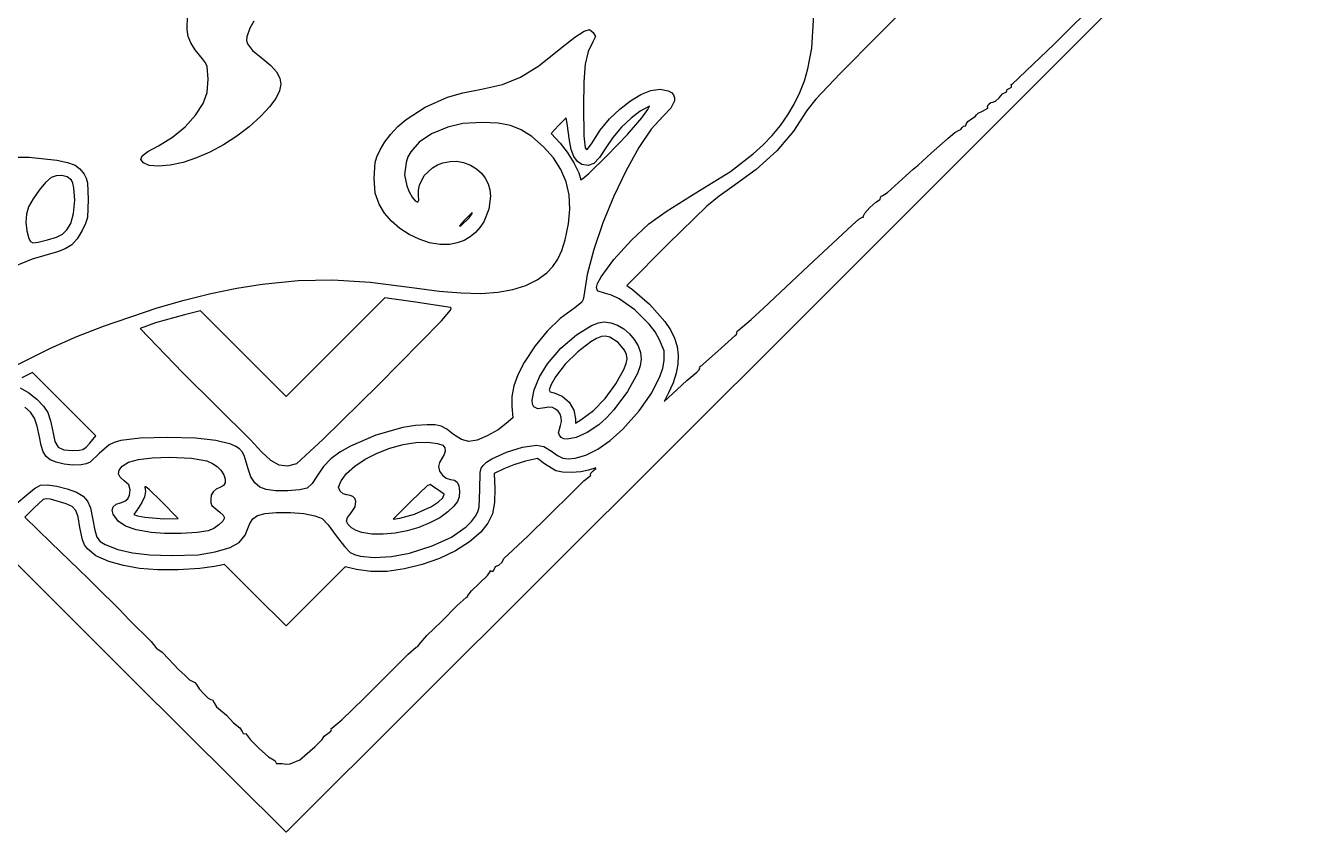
# Model space of a CAD drawing. Extents: x 243 to 560, y 433 to 750.
# Drawn here: x 361.2 to 560, y 433 to 557.6 of the extents above; entities that cross this region are included whole.
import ezdxf

# ---------------------------------------------------------------- set-up
doc = ezdxf.new("R2010")
doc.units = 0

msp = doc.modelspace()

# ---------------------------------------------------------------- linework, layer by layer
at = {"layer": 'Calque 1'}
for p, q in [((560.01649, 591.4625), (480.77419, 512.2198)), ((505.35224, 568.7746), (486.940227, 550.191763)), ((519.996547, 554.73715), (535.27661, 569.8968)), ((386.10452, 556.9809), (386.181393, 559.154694)), ((482.567554, 554.127188), (482.89625, 559.3157)), ((386.276446, 555.937672), (386.10452, 556.9809)), ((395.81605, 557.2214), (395.342743, 555.861119)), ((396.424104, 558.286626), (395.81605, 557.2214)), ((445.992935, 555.801888), (447.42575, 556.7349)), ((447.42575, 556.7349), (448.276721, 556.977487)), ((448.276721, 556.977487), (448.81678, 556.5321)), ((386.668029, 554.96065), (386.276446, 555.937672)), ((387.375825, 553.868053), (386.668029, 554.96065)), ((395.342743, 555.861119), (395.313779, 555.305933)), ((395.313779, 555.305933), (395.441356, 554.790525)), ((395.441356, 554.790525), (396.220379, 553.748469)), ((443.83331, 554.099), (445.992935, 555.801888)), ((448.78358, 555.1164), (448.054729, 553.597347)), ((449.156396, 555.911287), (448.78358, 555.1164)), ((448.81678, 556.5321), (449.156396, 555.911287)), ((513.49201, 548.5241), (519.996547, 554.73715)), ((388.49639, 552.4781), (387.375825, 553.868053)), ((396.220379, 553.748469), (397.7883, 552.4738)), ((440.429262, 551.402787), (443.83331, 554.099)), ((448.054729, 553.597347), (447.603466, 551.66735)), ((481.99243, 550.9252), (482.567554, 554.127188)), ((388.978198, 551.8627), (388.49639, 552.4781)), ((389.236707, 551.29785), (388.978198, 551.8627)), ((389.36051, 549.3031), (389.236707, 551.29785)), ((397.7883, 552.4738), (399.051161, 551.430973)), ((399.051161, 551.430973), (399.928934, 550.447387)), ((437.59569, 549.630725), (440.429262, 551.402787)), ((447.603466, 551.66735), (447.373208, 548.939728)), ((481.435046, 549.059709), (481.99243, 550.9252)), ((389.222082, 547.247363), (389.36051, 549.3031)), ((399.928934, 550.447387), (400.43919, 549.498583)), ((400.43919, 549.498583), (400.5995, 548.5601)), ((434.816328, 548.517425), (437.59569, 549.630725)), ((447.373208, 548.939728), (447.30737, 545.0278)), ((480.726361, 547.244577), (481.435046, 549.059709)), ((486.940227, 550.191763), (483.212901, 546.238895)), ((388.58954, 545.5574), (389.222082, 547.247363)), ((400.391936, 547.539636), (399.795895, 546.356338)), ((400.5995, 548.5601), (400.391936, 547.539636)), ((426.30483, 546.5265), (428.70989, 547.203137)), ((428.70989, 547.203137), (431.57491, 547.7975)), ((431.57491, 547.7975), (434.816328, 548.517425)), ((454.566287, 545.985775), (456.193296, 546.94515)), ((456.193296, 546.94515), (457.751547, 547.552719)), ((457.751547, 547.552719), (459.177479, 547.765047)), ((459.177479, 547.765047), (460.40753, 547.5387)), ((460.40753, 547.5387), (460.907525, 547.253853)), ((460.907525, 547.253853), (461.232555, 546.892244)), ((461.232555, 546.892244), (461.384387, 546.462581)), ((479.87071, 545.48654), (480.726361, 547.244577)), ((511.49368, 546.4638), (512.024969, 547.038238)), ((512.024969, 547.038238), (512.45782, 547.2772)), ((512.45782, 547.2772), (512.671412, 547.346075)), ((512.671412, 547.346075), (512.67562, 547.5117)), ((512.67562, 547.5117), (512.73565, 547.719775)), ((512.73565, 547.719775), (513.0835, 547.8908)), ((513.0835, 547.8908), (513.439461, 548.0821)), ((513.43651, 548.3586), (513.367127, 548.544025)), ((513.367127, 548.544025), (513.49201, 548.5241)), ((513.439461, 548.0821), (513.43651, 548.3586)), ((387.434542, 543.740719), (388.58954, 545.5574)), ((398.825251, 545.032395), (397.49388, 543.59)), ((399.795895, 546.356338), (398.825251, 545.032395)), ((419.930966, 543.0829), (422.886736, 545.010678)), ((422.886736, 545.010678), (426.30483, 546.5265)), ((447.30737, 545.0278), (447.380156, 540.553062)), ((452.934084, 544.718028), (454.566287, 545.985775)), ((457.53679, 545.1605), (456.09808, 544.3794)), ((457.276687, 544.635875), (457.53679, 545.1605)), ((460.818376, 544.852369), (459.60746, 543.5983)), ((461.364789, 545.973575), (460.818376, 544.852369)), ((461.384387, 546.462581), (461.364789, 545.973575)), ((478.872427, 543.792338), (479.87071, 545.48654)), ((483.212901, 546.238895), (481.83404, 544.4991)), ((508.94621, 544.4004), (509.74928, 544.8492)), ((509.714912, 545.121464), (509.910696, 545.465213)), ((509.74928, 544.8492), (509.714912, 545.121464)), ((509.910696, 545.465213), (510.21893, 545.736755)), ((510.21893, 545.736755), (510.52191, 545.7924)), ((510.52191, 545.7924), (510.9572, 545.91885)), ((510.9572, 545.91885), (511.49368, 546.4638)), ((385.802809, 541.957225), (387.434542, 543.740719)), ((397.49388, 543.59), (395.708561, 541.97232)), ((418.666814, 541.996139), (419.930966, 543.0829)), ((444.65779, 543.3302), (443.49336, 542.1438)), ((444.82854, 542.4594), (444.65779, 543.3302)), ((449.908343, 541.431156), (451.360249, 543.185344)), ((451.360249, 543.185344), (452.934084, 544.718028)), ((454.679509, 543.302519), (453.211461, 541.886825)), ((454.103049, 540.796331), (456.36071, 543.3746)), ((456.09808, 544.3794), (454.679509, 543.302519)), ((456.36071, 543.3746), (457.276687, 544.635875)), ((456.36071, 543.3746), (456.36071, 543.3746)), ((459.60746, 543.5983), (457.792122, 541.623494)), ((477.735848, 542.168705), (478.872427, 543.792338)), ((481.83404, 544.4991), (479.771777, 541.308741)), ((506.672475, 542.767075), (507.23306, 543.1761)), ((507.23306, 543.1761), (507.793649, 543.536725)), ((507.793649, 543.536725), (508.02681, 543.8273)), ((508.02681, 543.8273), (508.296884, 544.094875)), ((508.296884, 544.094875), (508.94621, 544.4004)), ((383.840241, 540.344769), (385.802809, 541.957225)), ((395.708561, 541.97232), (393.775343, 540.496977)), ((416.646702, 539.640094), (417.566678, 540.844322)), ((417.566678, 540.844322), (418.666814, 541.996139)), ((423.879659, 540.864152), (421.959217, 539.601013)), ((426.38958, 541.8978), (423.879659, 540.864152)), ((428.711202, 542.469325), (426.38958, 541.8978)), ((431.69389, 542.6138), (428.711202, 542.469325)), ((434.128882, 542.5268), (431.69389, 542.6138)), ((436.048122, 542.183375), (434.128882, 542.5268)), ((437.699227, 541.513212), (436.048122, 542.183375)), ((439.32981, 540.446), (437.699227, 541.513212)), ((443.49336, 542.1438), (442.32894, 540.9573)), ((442.32894, 540.9573), (443.73377, 539.4209)), ((445.1761, 539.8456), (444.82854, 542.4594)), ((448.64193, 539.4989), (449.908343, 541.431156)), ((450.941796, 537.49435), (454.103049, 540.796331)), ((453.211461, 541.886825), (451.858938, 540.307519)), ((457.792122, 541.623494), (455.85414, 538.754631)), ((476.465305, 540.62238), (477.735848, 542.168705)), ((479.771777, 541.308741), (477.158431, 538.27335)), ((503.61654, 540.1996), (504.679124, 541.08715)), ((504.679124, 541.08715), (505.32059, 541.4563)), ((505.32059, 541.4563), (505.606396, 541.572475)), ((505.606396, 541.572475), (505.81388, 541.8517)), ((505.81388, 541.8517), (505.990589, 542.08795)), ((505.990589, 542.08795), (506.20245, 542.1007)), ((506.20245, 542.1007), (506.369735, 542.116613)), ((506.369735, 542.116613), (506.43931, 542.36)), ((506.43931, 542.36), (506.672475, 542.767075)), ((380.038392, 538.146592), (381.69274, 539.0412)), ((381.69274, 539.0412), (383.840241, 540.344769)), ((391.740733, 539.186579), (389.651239, 538.063738)), ((393.775343, 540.496977), (391.740733, 539.186579)), ((415.92303, 538.3961), (416.646702, 539.640094)), ((421.959217, 539.601013), (420.643145, 538.120992)), ((441.176019, 538.866959), (439.32981, 540.446)), ((442.6744, 537.184661), (441.176019, 538.866959)), ((443.73377, 539.4209), (444.784872, 538.060584)), ((445.414565, 538.484973), (445.1761, 539.8456)), ((447.380156, 540.553062), (447.60106, 538.7052)), ((447.969489, 538.4911), (448.64193, 539.4989)), ((451.858938, 540.307519), (450.78694, 538.7398)), ((473.53967, 537.7886), (475.065134, 539.160099)), ((475.065134, 539.160099), (476.465305, 540.62238)), ((501.02292, 537.8845), (503.61654, 540.1996)), ((357.239492, 537.301841), (361.723017, 537.258025)), ((361.723017, 537.258025), (365.980519, 536.814272)), ((365.980519, 536.814272), (367.66144, 536.462675)), ((378.987678, 536.941064), (379.16829, 537.482788)), ((379.4018, 536.4127), (378.987678, 536.941064)), ((379.16829, 537.482788), (380.038392, 538.146592)), ((387.553369, 537.15106), (385.49363, 536.471155)), ((389.651239, 538.063738), (387.553369, 537.15106)), ((415.162799, 536.465737), (415.432521, 537.333658)), ((415.432521, 537.333658), (415.92303, 538.3961)), ((420.216399, 537.303592), (419.94633, 536.4367)), ((420.643145, 538.120992), (420.216399, 537.303592)), ((443.827471, 535.391342), (442.6744, 537.184661)), ((444.784872, 538.060584), (445.813697, 536.40445)), ((445.819154, 537.398912), (445.414565, 538.484973)), ((446.376898, 536.612645), (445.819154, 537.398912)), ((447.60106, 538.7052), (447.782361, 538.472169)), ((447.782361, 538.472169), (447.969489, 538.4911)), ((448.127255, 534.736569), (450.941796, 537.49435)), ((449.783443, 537.201461), (448.900364, 536.306163)), ((450.78694, 538.7398), (449.783443, 537.201461)), ((455.85414, 538.754631), (453.895814, 535.224334)), ((470.00674, 535.080538), (473.53967, 537.7886)), ((477.158431, 538.27335), (473.985265, 535.383984)), ((499.0145, 536.0593), (501.02292, 537.8845)), ((367.66144, 536.462675), (368.85017, 536.0354)), ((368.85017, 536.0354), (369.561206, 535.4687)), ((369.561206, 535.4687), (370.21957, 534.6497)), ((380.249635, 536.011875), (379.4018, 536.4127)), ((381.67458, 535.9001), (380.249635, 536.011875)), ((383.518531, 536.046632), (381.67458, 535.9001)), ((385.49363, 536.471155), (383.518531, 536.046632)), ((415.02518, 534.0532), (415.162799, 536.465737)), ((419.94633, 536.4367), (419.679797, 534.5662)), ((422.741855, 534.438037), (423.990711, 535.64223)), ((423.990711, 535.64223), (424.761283, 536.087883)), ((424.761283, 536.087883), (425.60851, 536.4014)), ((425.60851, 536.4014), (426.750306, 536.631631)), ((426.750306, 536.631631), (427.794255, 536.65385)), ((427.794255, 536.65385), (428.815944, 536.461869)), ((428.815944, 536.461869), (429.89096, 536.0495)), ((429.89096, 536.0495), (430.824948, 535.499873)), ((430.824948, 535.499873), (431.581435, 534.819689)), ((431.581435, 534.819689), (432.16609, 534.030773)), ((444.637746, 533.479237), (443.827471, 535.391342)), ((445.813697, 536.40445), (446.596549, 534.849041)), ((447.07483, 536.1514), (446.376898, 536.612645)), ((446.596549, 534.849041), (446.90973, 533.7909)), ((448.032545, 535.980583), (447.07483, 536.1514)), ((448.900364, 536.306163), (448.032545, 535.980583)), ((453.895814, 535.224334), (452.019445, 531.265225)), ((464.01753, 531.3497), (470.00674, 535.080538)), ((473.985265, 535.383984), (470.24354, 532.6317)), ((495.95092, 533.358), (498.23723, 535.4279)), ((498.23723, 535.4279), (499.0145, 536.0593)), ((364.270297, 533.361537), (363.282795, 532.197525)), ((365.12556, 534.1099), (364.270297, 533.361537)), ((365.911206, 534.417667), (365.12556, 534.1099)), ((366.767599, 534.447438), (365.911206, 534.417667)), ((367.582432, 534.212964), (366.767599, 534.447438)), ((368.2434, 533.728), (367.582432, 534.212964)), ((368.481936, 533.266605), (368.2434, 533.728)), ((368.646529, 532.544825), (368.481936, 533.266605)), ((370.21957, 534.6497), (370.550364, 534.027392)), ((370.550364, 534.027392), (370.737805, 533.330713)), ((370.737805, 533.330713), (370.84042, 530.714)), ((415.151229, 531.700025), (415.02518, 534.0532)), ((419.679797, 534.5662), (420.04553, 532.8298)), ((420.04553, 532.8298), (420.400972, 531.912733)), ((421.833005, 532.162762), (421.986589, 532.955877)), ((421.986589, 532.955877), (422.741855, 534.438037)), ((432.16609, 534.030773), (432.584586, 533.154945)), ((432.584586, 533.154945), (432.842593, 532.21403)), ((445.107744, 531.440585), (444.637746, 533.479237)), ((446.90973, 533.7909), (447.240722, 533.957976)), ((447.240722, 533.957976), (448.127255, 534.736569)), ((494.26947, 531.84175), (495.95092, 533.358)), ((362.346607, 530.85685), (361.64529, 529.5785)), ((363.282795, 532.197525), (362.346607, 530.85685)), ((368.758409, 530.626575), (368.646529, 532.544825)), ((415.7765, 530.004), (415.151229, 531.700025)), ((420.400972, 531.912733), (420.85696, 531.116763)), ((420.85696, 531.116763), (421.33514, 530.555711)), ((421.84956, 531.3628), (421.833005, 532.162762)), ((421.878799, 530.642875), (421.84956, 531.3628)), ((432.945782, 531.229851), (432.71039, 529.218988)), ((432.842593, 532.21403), (432.945782, 531.229851)), ((445.239979, 529.26762), (445.107744, 531.440585)), ((452.019445, 531.265225), (450.327334, 527.109925)), ((460.08878, 528.859625), (464.01753, 531.3497)), ((468.258996, 531.239528), (466.366661, 529.681925)), ((470.24354, 532.6317), (468.258996, 531.239528)), ((493.151857, 530.745475), (493.21015, 531.0209)), ((493.21015, 531.0209), (493.276897, 531.270988)), ((493.276897, 531.270988), (493.43738, 531.293)), ((493.43738, 531.293), (494.26947, 531.84175)), ((361.64529, 529.5785), (361.331321, 528.489336)), ((368.588085, 528.586188), (368.758409, 530.626575)), ((370.84042, 530.714), (370.712515, 527.9318)), ((416.613677, 528.630675), (415.7765, 530.004)), ((421.33514, 530.555711), (421.75716, 530.3434)), ((421.75716, 530.3434), (421.878799, 530.642875)), ((432.71039, 529.218988), (431.923778, 527.296938)), ((445.036969, 526.95258), (445.239979, 529.26762)), ((457.39321, 526.9559), (460.08878, 528.859625)), ((466.366661, 529.681925), (460.44097, 523.9225)), ((490.771275, 528.601491), (491.56554, 529.491475)), ((491.56554, 529.491475), (492.457822, 530.327122)), ((492.457822, 530.327122), (493.01171, 530.6619)), ((493.01171, 530.6619), (493.151857, 530.745475)), ((361.331321, 528.489336), (361.230991, 527.209738)), ((361.230991, 527.209738), (361.343535, 525.90027)), ((367.548759, 526.067319), (368.1446, 527.0366)), ((368.1446, 527.0366), (368.588085, 528.586188)), ((370.436078, 527.044447), (369.91438, 525.9611)), ((370.712515, 527.9318), (370.436078, 527.044447)), ((417.695979, 527.375342), (416.613677, 528.630675)), ((418.976492, 526.264579), (417.695979, 527.375342)), ((428.90473, 527.5164), (428.235161, 526.7354)), ((428.36813, 526.6765), (429.65881, 527.9164)), ((430.142185, 528.706325), (428.90473, 527.5164)), ((429.65881, 527.9164), (430.124733, 528.563691)), ((429.65881, 527.9164), (429.65881, 527.9164)), ((430.124733, 528.563691), (430.142185, 528.706325)), ((431.923778, 527.296938), (431.337942, 526.423776)), ((444.50123, 524.4877), (445.036969, 526.95258)), ((450.327334, 527.109925), (448.921782, 522.991056)), ((454.66739, 524.406528), (457.39321, 526.9559)), ((488.80973, 526.7683), (489.846346, 527.675113)), ((489.846346, 527.675113), (490.43204, 528.003)), ((490.43204, 528.003), (490.564507, 527.997963)), ((490.51144, 528.1037), (490.771275, 528.601491)), ((490.564507, 527.997963), (490.51144, 528.1037)), ((361.343535, 525.90027), (361.66819, 524.7215)), ((364.57908, 524.507), (365.933418, 524.921319)), ((365.933418, 524.921319), (366.867505, 525.401825)), ((366.867505, 525.401825), (367.548759, 526.067319)), ((369.91438, 525.9611), (369.143569, 524.670608)), ((420.408305, 525.324962), (418.976492, 526.264579)), ((421.944505, 524.583069), (420.408305, 525.324962)), ((428.235161, 526.7354), (428.195326, 526.606303)), ((428.195326, 526.606303), (428.36813, 526.6765)), ((429.809565, 524.96229), (428.878365, 524.417612)), ((430.631314, 525.638286), (429.809565, 524.96229)), ((431.337942, 526.423776), (430.631314, 525.638286)), ((482.10545, 520.5543), (488.80973, 526.7683)), ((361.66819, 524.7215), (361.918359, 524.233513)), ((361.918359, 524.233513), (362.315777, 524.0477)), ((362.315777, 524.0477), (363.11712, 524.145163)), ((363.11712, 524.145163), (364.57906, 524.507)), ((364.57906, 524.507), (364.57908, 524.507)), ((367.31209, 523.089298), (366.10411, 522.6713)), ((368.300691, 523.734538), (367.31209, 523.089298)), ((369.143569, 524.670608), (368.300691, 523.734538)), ((423.538179, 524.065477), (421.944505, 524.583069)), ((425.142415, 523.798761), (423.538179, 524.065477)), ((426.7103, 523.8095), (425.142415, 523.798761)), ((427.843387, 524.026075), (426.7103, 523.8095)), ((428.878365, 524.417612), (427.843387, 524.026075)), ((443.974288, 522.869919), (444.50123, 524.4877)), ((448.921782, 522.991056), (447.905091, 519.141241)), ((452.027606, 521.44355), (454.66739, 524.406528)), ((460.44097, 523.9225), (453.99788, 517.4537)), ((362.20395, 521.517158), (358.445417, 519.963013)), ((366.10411, 522.6713), (362.20395, 521.517158)), ((442.586248, 520.408844), (443.349764, 521.534775)), ((443.349764, 521.534775), (443.974288, 522.869919)), ((450.05804, 518.780047), (452.027606, 521.44355)), ((440.165144, 518.31016), (441.64233, 519.4187)), ((441.64233, 519.4187), (442.586248, 520.408844)), ((447.905091, 519.141241), (447.37956, 515.7931)), ((477.69677, 516.3871), (482.10545, 520.5543)), ((389.771755, 516.188889), (393.801873, 517.012506)), ((393.801873, 517.012506), (397.72903, 517.6478)), ((397.72903, 517.6478), (403.286172, 518.233648)), ((403.286172, 518.233648), (408.628256, 518.343762)), ((408.628256, 518.343762), (414.399177, 517.96242)), ((414.399177, 517.96242), (421.24283, 517.0739)), ((421.24283, 517.0739), (425.058268, 516.573709)), ((436.428948, 516.807849), (438.436528, 517.440931)), ((438.436528, 517.440931), (440.165144, 518.31016)), ((449.34287, 517.1291), (449.507144, 517.783436)), ((449.426102, 516.783094), (449.34287, 517.1291)), ((449.507144, 517.783436), (450.05804, 518.780047)), ((453.99788, 517.4537), (454.88472, 516.8313)), ((381.516205, 514.010962), (385.667068, 515.185518)), ((385.667068, 515.185518), (389.771755, 516.188889)), ((416.64523, 515.5564), (409.0223, 507.9369)), ((421.39143, 514.8757), (416.64523, 515.5564)), ((425.058268, 516.573709), (428.457063, 516.293844)), ((428.457063, 516.293844), (431.466751, 516.23747)), ((431.466751, 516.23747), (434.114867, 516.40775)), ((434.114867, 516.40775), (436.428948, 516.807849)), ((447.291964, 515.286087), (447.077307, 514.8801)), ((447.37956, 515.7931), (447.291964, 515.286087)), ((449.616492, 516.5527), (449.426102, 516.783094)), ((450.55277, 516.2733), (449.616492, 516.5527)), ((451.657763, 515.960059), (450.55277, 516.2733)), ((452.843182, 515.401848), (451.657763, 515.960059)), ((455.272587, 513.704787), (452.843182, 515.401848)), ((454.88472, 516.8313), (457.520296, 514.54525)), ((475.10141, 513.9397), (477.69677, 516.3871)), ((373.189517, 511.18258), (381.516205, 514.010962)), ((388.17325, 513.5355), (385.72419, 512.9133)), ((394.78631, 506.9264), (388.17325, 513.5355)), ((426.78091, 514.0503), (421.39143, 514.8757)), ((425.388172, 511.994437), (426.767899, 513.615652)), ((426.767899, 513.615652), (426.900554, 513.933328)), ((426.900554, 513.933328), (426.78091, 514.0503)), ((445.98139, 514.0064), (443.749699, 512.342292)), ((447.077307, 514.8801), (445.98139, 514.0064)), ((457.475564, 511.490658), (455.272587, 513.704787)), ((457.520296, 514.54525), (459.90616, 511.9022)), ((473.24402, 512.2199), (475.10141, 513.9397)), ((369.070478, 509.545892), (373.189517, 511.18258)), ((381.245814, 511.656887), (378.84718, 510.7958)), ((385.72419, 512.9133), (381.245814, 511.656887)), ((480.77419, 512.2198), (401.39889, 432.9772)), ((415.66841, 502.1223), (425.388172, 511.994437)), ((443.749699, 512.342292), (441.704505, 510.379562)), ((446.22983, 509.848238), (448.585569, 511.284152)), ((448.585569, 511.284152), (449.632379, 511.682643)), ((449.632379, 511.682643), (450.53044, 511.823)), ((450.53044, 511.823), (451.569901, 511.68975)), ((451.569901, 511.68975), (452.59033, 511.314681)), ((452.59033, 511.314681), (453.554958, 510.734816)), ((458.377948, 510.286111), (457.475564, 511.490658)), ((459.90616, 511.9022), (460.752207, 510.615362)), ((471.2376, 510.5001), (473.24402, 512.2199)), ((365.01883, 507.7723), (369.070478, 509.545892)), ((378.84718, 510.7958), (385.439655, 503.94725)), ((441.704505, 510.379562), (439.839213, 508.111077)), ((443.831476, 507.786205), (446.22983, 509.848238)), ((449.350576, 509.286885), (448.445102, 508.766591)), ((450.12653, 509.5819), (449.350576, 509.286885)), ((450.748893, 509.615962), (450.12653, 509.5819)), ((451.406741, 509.453014), (450.748893, 509.615962)), ((452.682404, 508.664738), (451.406741, 509.453014)), ((453.554958, 510.734816), (454.427017, 509.987175)), ((454.427017, 509.987175), (455.169741, 509.108781)), ((455.169741, 509.108781), (455.746359, 508.136656)), ((459.08669, 509.068), (458.377948, 510.286111)), ((459.774176, 507.3695), (459.08669, 509.068)), ((460.752207, 510.615362), (461.37536, 509.325202)), ((461.37536, 509.325202), (461.776226, 508.019725)), ((468.08933, 507.3251), (470.77409, 509.7063)), ((470.77409, 509.7063), (470.923164, 509.822888)), ((470.923164, 509.822888), (470.98517, 510.1032)), ((470.98517, 510.1032), (471.05932, 510.383513)), ((471.05932, 510.383513), (471.2376, 510.5001)), ((358.648605, 504.59395), (365.01883, 507.7723)), ((409.0223, 507.9369), (401.39938, 500.3173)), ((439.839213, 508.111077), (438.14723, 505.5297)), ((441.75876, 505.369), (443.831476, 507.786205)), ((446.440285, 507.221775), (444.501468, 505.290672)), ((448.445102, 508.766591), (446.440285, 507.221775)), ((453.660547, 507.474367), (452.682404, 508.664738)), ((453.946496, 506.808802), (453.660547, 507.474367)), ((455.746359, 508.136656), (456.120105, 507.107822)), ((456.120105, 507.107822), (456.25421, 506.0593)), ((459.79414, 505.8528), (459.774176, 507.3695)), ((461.776226, 508.019725), (461.955416, 506.686938)), ((465.37437, 504.9438), (468.08933, 507.3251)), ((401.39938, 500.3173), (394.78631, 506.9264)), ((438.14723, 505.5297), (437.180671, 503.673372)), ((440.521574, 503.32672), (441.75876, 505.369)), ((444.501468, 505.290672), (443.01804, 503.3165)), ((453.568706, 504.458683), (453.920614, 505.394526)), ((453.920614, 505.394526), (454.0482, 506.1392)), ((454.0482, 506.1392), (453.946496, 506.808802)), ((456.10061, 505.059427), (455.666125, 503.844839)), ((456.25421, 506.0593), (456.10061, 505.059427)), ((459.584784, 504.700316), (459.79414, 505.8528)), ((461.913539, 505.314846), (461.651202, 503.891455)), ((461.955416, 506.686938), (461.913539, 505.314846)), ((362.2525, 504.0043), (360.59534, 503.1879)), ((367.13347, 499.1163), (362.2525, 504.0043)), ((385.439655, 503.94725), (395.91068, 493.6121)), ((437.180671, 503.673372), (436.549681, 501.954575)), ((439.703089, 501.356338), (440.521574, 503.32672)), ((443.01804, 503.3165), (442.281471, 502.044572)), ((452.345334, 502.251113), (453.568706, 504.458683)), ((455.666125, 503.844839), (454.134876, 501.049363)), ((457.883494, 500.847762), (459.191282, 503.473248)), ((459.191282, 503.473248), (459.584784, 504.700316)), ((461.651202, 503.891455), (461.169016, 502.404771)), ((463.30518, 502.7811), (464.82427, 504.0793)), ((464.82427, 504.0793), (465.205334, 504.426263)), ((465.205334, 504.426263), (465.27877, 504.7082)), ((465.24677, 504.8746), (465.37437, 504.9438)), ((465.27877, 504.7082), (465.24677, 504.8746)), ((360.34876, 501.6568), (361.653699, 500.863844)), ((407.059014, 493.632175), (415.66841, 502.1223)), ((436.549681, 501.954575), (436.240489, 500.324241)), ((439.389652, 499.732061), (439.703089, 501.356338)), ((442.281471, 502.044572), (442.010104, 501.350875)), ((442.010104, 501.350875), (442.183972, 501.027041)), ((442.183972, 501.027041), (442.78311, 500.8647)), ((450.684904, 499.991736), (452.345334, 502.251113)), ((454.134876, 501.049363), (452.021225, 498.228555)), ((461.169016, 502.404771), (460.46759, 500.8428)), ((461.09241, 500.6979), (463.30508, 502.7811)), ((463.30508, 502.7811), (463.30518, 502.7811)), ((361.653699, 500.863844), (362.889126, 499.8781)), ((362.889126, 499.8781), (363.920856, 498.820506)), ((372.01444, 494.2282), (367.13347, 499.1163)), ((436.240489, 500.324241), (436.23932, 498.7333)), ((439.44931, 499.135403), (439.389652, 499.732061)), ((439.66761, 498.7281), (439.44931, 499.135403)), ((442.78311, 500.8647), (444.042197, 500.349922)), ((444.042197, 500.349922), (445.105137, 499.404325)), ((445.105137, 499.404325), (445.8398, 498.186891)), ((448.89424, 498.1558), (450.684904, 499.991736)), ((455.934086, 498.081145), (457.883494, 500.847762)), ((460.46759, 500.8428), (459.79867, 499.5199)), ((459.79867, 499.5199), (461.09241, 500.6979)), ((361.931177, 497.881239), (361.07149, 498.6563)), ((362.549302, 496.945237), (361.931177, 497.881239)), ((363.920856, 498.820506), (364.6147, 497.812)), ((364.6147, 497.812), (365.039691, 496.566662)), ((436.23932, 498.7333), (436.39983, 497.0144)), ((440.287557, 498.378663), (439.66761, 498.7281)), ((441.35155, 498.5744), (440.287557, 498.378663)), ((441.962527, 498.666271), (441.35155, 498.5744)), ((442.524237, 498.590378), (441.962527, 498.666271)), ((443.017327, 498.368578), (442.524237, 498.590378)), ((443.422445, 498.022725), (443.017327, 498.368578)), ((443.720238, 497.574675), (443.422445, 498.022725)), ((443.891353, 497.046284), (443.720238, 497.574675)), ((443.916438, 496.459407), (443.891353, 497.046284)), ((445.8398, 498.186891), (446.11405, 496.8566)), ((446.92475, 496.6744), (448.89419, 498.1562)), ((448.89419, 498.1562), (448.89424, 498.1558)), ((452.021225, 498.228555), (450.858735, 496.982303)), ((453.40637, 495.2782), (455.934086, 498.081145)), ((362.988819, 495.719642), (362.549302, 496.945237)), ((363.31268, 494.0758), (362.988819, 495.719642)), ((365.039691, 496.566662), (365.39131, 494.8897)), ((419.408961, 495.500866), (415.273926, 494.332975)), ((421.376585, 495.825825), (419.408961, 495.500866)), ((423.17847, 495.943), (421.376585, 495.825825)), ((424.41786, 495.8996), (423.17847, 495.943)), ((425.339249, 495.697425), (424.41786, 495.8996)), ((426.203883, 495.239987), (425.339249, 495.697425)), ((427.27301, 494.4308), (426.203883, 495.239987)), ((434.138454, 495.175962), (432.47616, 494.2133)), ((435.40873, 496.1066), (434.138454, 495.175962)), ((436.39983, 497.0144), (435.40873, 496.1066)), ((443.492835, 494.675625), (443.77614, 495.8359)), ((443.77614, 495.8359), (443.916438, 496.459407)), ((446.11405, 496.8566), (446.114, 496.161)), ((446.114, 496.161), (446.92475, 496.6744)), ((449.68593, 495.9381), (447.918569, 494.753563)), ((450.858735, 496.982303), (449.68593, 495.9381)), ((451.44121, 493.505869), (453.40637, 495.2782)), ((363.571227, 492.721712), (363.31268, 494.0758)), ((365.39131, 494.8897), (365.710105, 493.364611)), ((365.710105, 493.364611), (366.210585, 492.483087)), ((370.507736, 492.462094), (371.07441, 493.1037)), ((371.07441, 493.1037), (372.01444, 494.2282)), ((371.07441, 493.1037), (371.07441, 493.1037)), ((374.828411, 493.184502), (374.078502, 492.841362)), ((375.86675, 493.4786), (374.828411, 493.184502)), ((378.866636, 493.852287), (375.86675, 493.4786)), ((383.121545, 493.98545), (378.866636, 493.852287)), ((387.420157, 493.874937), (383.121545, 493.98545)), ((390.55115, 493.5176), (387.420157, 493.874937)), ((392.869006, 492.913183), (390.55115, 493.5176)), ((395.91068, 493.6121), (397.63047, 491.7433)), ((403.06121, 489.9686), (407.059014, 493.632175)), ((415.273926, 494.332975), (411.368213, 492.650097)), ((419.476324, 492.875947), (421.461743, 493.194621)), ((421.461743, 493.194621), (423.30203, 493.2228)), ((423.30203, 493.2228), (424.78502, 493.026137)), ((428.473375, 493.64052), (427.27301, 494.4308)), ((429.620181, 493.345887), (428.473375, 493.64052)), ((430.89419, 493.539336), (429.620181, 493.345887)), ((432.47616, 494.2133), (430.89419, 493.539336)), ((443.60345, 494.321734), (443.492835, 494.675625)), ((443.8911, 493.9754), (443.60345, 494.321734)), ((444.269066, 493.761625), (443.8911, 493.9754)), ((443.8911, 493.9754), (443.8911, 493.9754)), ((444.801031, 493.697663), (444.269066, 493.761625)), ((446.216895, 493.9819), (444.801031, 493.697663)), ((447.918569, 494.753563), (446.216895, 493.9819)), ((449.524158, 492.141575), (451.44121, 493.505869)), ((363.901236, 491.7493), (363.571227, 492.721712)), ((364.351765, 491.053712), (363.901236, 491.7493)), ((366.210585, 492.483087), (367.07006, 492.07727)), ((367.07006, 492.07727), (368.46584, 491.9793)), ((368.46584, 491.9793), (369.435078, 491.999681)), ((369.435078, 491.999681), (370.038501, 492.12735)), ((370.038501, 492.12735), (370.507736, 492.462094)), ((372.55946, 491.471), (371.123137, 490.151662)), ((374.078502, 492.841362), (372.55946, 491.471)), ((393.645977, 492.58889), (392.869006, 492.913183)), ((394.230155, 492.195637), (393.645977, 492.58889)), ((394.667923, 491.692749), (394.230155, 492.195637)), ((395.005666, 491.039548), (394.667923, 491.692749)), ((397.63047, 491.7433), (398.977097, 490.47028)), ((409.687242, 491.681403), (408.28667, 490.663)), ((411.368213, 492.650097), (409.687242, 491.681403)), ((413.607789, 490.603486), (415.453495, 491.537725)), ((415.453495, 491.537725), (417.441624, 492.30943)), ((417.441624, 492.30943), (419.476324, 492.875947)), ((424.78502, 493.026137), (425.62436, 492.7598)), ((425.836932, 491.317719), (425.47616, 490.7285)), ((425.62436, 492.7598), (425.913501, 492.367231)), ((425.983535, 491.87525), (425.836932, 491.317719)), ((425.913501, 492.367231), (425.983535, 491.87525)), ((433.194783, 490.674117), (435.438221, 491.685988)), ((435.438221, 491.685988), (437.931261, 492.462414)), ((437.931261, 492.462414), (440.05684, 492.7704)), ((440.05684, 492.7704), (441.220461, 492.582837)), ((441.220461, 492.582837), (442.38862, 491.8381)), ((442.38862, 491.8381), (443.321166, 491.170594)), ((443.321166, 491.170594), (444.13301, 490.798625)), ((446.02431, 490.7535), (447.702696, 491.214419)), ((447.702696, 491.214419), (449.524158, 492.141575)), ((364.97187, 490.5301), (364.351765, 491.053712)), ((365.879133, 490.13725), (364.97187, 490.5301)), ((367.124544, 489.854725), (365.879133, 490.13725)), ((368.491828, 489.717287), (367.124544, 489.854725)), ((369.76471, 489.7597), (368.491828, 489.717287)), ((370.525058, 489.895395), (369.76471, 489.7597)), ((371.123137, 490.151662), (370.525058, 489.895395)), ((375.604064, 488.943081), (376.06838, 489.5389)), ((376.06838, 489.5389), (377.07652, 490.149881)), ((377.07652, 490.149881), (378.620737, 490.58105)), ((378.620737, 490.58105), (380.723529, 490.836644)), ((380.723529, 490.836644), (383.40739, 490.9209)), ((383.40739, 490.9209), (386.802789, 490.787531)), ((386.802789, 490.787531), (389.178715, 490.33815)), ((389.178715, 490.33815), (390.055344, 489.971857)), ((390.055344, 489.971857), (390.762266, 489.498844)), ((390.762266, 489.498844), (391.327869, 488.909871)), ((395.56661, 489.1195), (395.005666, 491.039548)), ((395.980178, 487.895269), (395.56661, 489.1195)), ((398.977097, 490.47028), (400.30276, 489.759412)), ((400.30276, 489.759412), (401.649963, 489.596814)), ((401.649963, 489.596814), (403.06121, 489.9686)), ((403.06121, 489.9686), (403.06121, 489.9686)), ((407.161707, 489.473287), (406.21382, 488.0681)), ((408.28667, 490.663), (407.161707, 489.473287)), ((410.727055, 488.418019), (412.000359, 489.549366)), ((412.000359, 489.549366), (413.607789, 490.603486)), ((425.10244, 490.080075), (424.947, 489.4657)), ((424.947, 489.4657), (425.113772, 488.765361)), ((425.47616, 490.7285), (425.10244, 490.080075)), ((431.388887, 488.576725), (431.546879, 489.208834)), ((431.546879, 489.208834), (431.81801, 489.6598)), ((431.81801, 489.6598), (432.359497, 490.152702)), ((432.359497, 490.152702), (433.194783, 490.674117)), ((435.00117, 489.123), (433.54596, 488.4079)), ((436.584922, 489.76075), (435.00117, 489.123)), ((438.34917, 490.2899), (436.584922, 489.76075)), ((440.24196, 490.7416), (438.34917, 490.2899)), ((441.28765, 489.9134), (440.24196, 490.7416)), ((443.05011, 488.8127), (441.28765, 489.9134)), ((444.13301, 490.798625), (444.981582, 490.675244)), ((444.981582, 490.675244), (446.02431, 490.7535)), ((449.243042, 489.292275), (448.09805, 488.9447)), ((448.8369, 488.8288), (449.211668, 489.165397)), ((449.211668, 489.165397), (449.243042, 489.292275)), ((375.504266, 488.3692), (375.604064, 488.943081)), ((375.769233, 487.815569), (375.504266, 488.3692)), ((376.39921, 487.2805), (375.769233, 487.815569)), ((377.131469, 486.6392), (376.39921, 487.2805)), ((391.327869, 488.909871), (391.78054, 488.1957)), ((391.78054, 488.1957), (392.008175, 487.546388)), ((392.008175, 487.546388), (391.991171, 486.9834)), ((396.568892, 486.96005), (395.980178, 487.895269)), ((406.21382, 488.0681), (405.410884, 486.838987)), ((409.513017, 486.307962), (409.88373, 487.2521)), ((409.88373, 487.2521), (410.727055, 488.418019)), ((425.113772, 488.765361), (425.544965, 488.126587)), ((425.544965, 488.126587), (426.136898, 487.66127)), ((426.136898, 487.66127), (426.78589, 487.4813)), ((426.78589, 487.4813), (427.407918, 487.380866)), ((427.407918, 487.380866), (427.833835, 487.064075)), ((431.29707, 485.9476), (431.388887, 488.576725)), ((433.54596, 488.4079), (433.63096, 486.0931)), ((444.095339, 488.6063), (443.05011, 488.8127)), ((445.491182, 488.5649), (444.095339, 488.6063)), ((446.928474, 488.6804), (445.491182, 488.5649)), ((445.55763, 485.4647), (447.392982, 487.263037)), ((448.09805, 488.9447), (446.928474, 488.6804)), ((447.392982, 487.263037), (448.31371, 488.011)), ((448.31371, 488.011), (448.45547, 488.0594)), ((448.41798, 488.1762), (448.472932, 488.436087)), ((448.45547, 488.0594), (448.41798, 488.1762)), ((448.472932, 488.436087), (448.8369, 488.8288)), ((359.786832, 483.773225), (361.35232, 485.1154)), ((361.35232, 485.1154), (362.53319, 486.076688)), ((362.53319, 486.076688), (363.46218, 486.5864)), ((363.46218, 486.5864), (364.554678, 486.64527)), ((364.554678, 486.64527), (366.023158, 486.447838)), ((366.023158, 486.447838), (367.599424, 486.046836)), ((367.599424, 486.046836), (369.01528, 485.495)), ((369.01528, 485.495), (370.05592, 484.881339)), ((377.32198, 485.874), (377.131469, 486.6392)), ((377.238639, 485.081798), (377.32198, 485.874)), ((379.679333, 485.63913), (379.52224, 484.783887)), ((379.729523, 486.327047), (379.58733, 486.3549)), ((379.58733, 486.3549), (379.679333, 485.63913)), ((380.245349, 485.907525), (379.729523, 486.327047)), ((382.0718, 484.179), (380.245349, 485.907525)), ((390.140365, 485.573425), (389.853886, 485.046187)), ((390.612311, 485.984225), (390.140365, 485.573425)), ((391.26521, 486.273), (390.612311, 485.984225)), ((391.740019, 486.545888), (391.26521, 486.273)), ((391.991171, 486.9834), (391.740019, 486.545888)), ((397.34049, 486.304806), (396.568892, 486.96005)), ((398.30271, 485.9205), (397.34049, 486.304806)), ((398.3027, 485.9201), (398.30271, 485.9205)), ((399.78602, 485.748217), (398.3027, 485.9201)), ((401.681411, 485.744812), (399.78602, 485.748217)), ((403.474175, 485.890077), (401.681411, 485.744812)), ((404.64961, 486.1642), (403.474175, 485.890077)), ((405.410884, 486.838987), (404.64961, 486.1642)), ((409.76269, 485.6678), (409.513017, 486.307962)), ((410.227852, 485.266875), (409.76269, 485.6678)), ((410.78786, 485.1001), (410.227852, 485.266875)), ((423.182097, 486.5141), (420.70295, 484.1388)), ((423.652995, 486.6822), (423.182097, 486.5141)), ((424.01024, 486.4492), (423.652995, 486.6822)), ((425.27763, 485.5879), (424.01024, 486.4492)), ((425.837076, 485.187862), (425.27763, 485.5879)), ((425.60603, 484.6478), (425.837076, 485.187862)), ((427.833835, 487.064075), (428.081544, 486.507697)), ((428.081544, 486.507697), (428.16895, 485.6885)), ((428.16895, 485.6885), (428.10857, 484.814967)), ((431.193632, 483.216825), (431.29707, 485.9476)), ((433.63096, 486.0931), (433.592716, 483.920272)), ((442.01682, 481.959), (445.55763, 485.4647)), ((363.904604, 484.362712), (362.50559, 483.1184)), ((364.39479, 484.491252), (363.904604, 484.362712)), ((365.01894, 484.4338), (364.39479, 484.491252)), ((367.45435, 483.7354), (365.01894, 484.4338)), ((368.375014, 483.289509), (367.45435, 483.7354)), ((368.938187, 482.688725), (368.375014, 483.289509)), ((370.05592, 484.881339), (370.735729, 484.143563)), ((370.735729, 484.143563), (371.178243, 483.08383)), ((374.537216, 482.727272), (374.690215, 483.245075)), ((374.690215, 483.245075), (375.137176, 483.643741)), ((375.137176, 483.643741), (375.85638, 483.8901)), ((375.85638, 483.8901), (376.522358, 484.112208)), ((376.522358, 484.112208), (376.977605, 484.501987)), ((376.977605, 484.501987), (377.238639, 485.081798)), ((379.150017, 483.900727), (378.59663, 483.1012)), ((379.52224, 484.783887), (379.150017, 483.900727)), ((384.73031, 481.4671), (382.0718, 484.179)), ((389.853886, 485.046187), (389.75739, 484.4081)), ((389.75739, 484.4081), (389.789782, 483.865113)), ((389.789782, 483.865113), (389.959524, 483.458025)), ((389.959524, 483.458025), (391.14646, 482.4322)), ((411.307196, 485.029439), (410.78786, 485.1001)), ((411.712442, 484.832939), (411.307196, 485.029439)), ((411.44263, 482.3118), (412.083452, 483.253005)), ((411.998143, 484.533822), (411.712442, 484.832939)), ((412.158847, 484.155312), (411.998143, 484.533822)), ((412.083452, 483.253005), (412.158847, 484.155312)), ((420.70295, 484.1388), (417.93551, 481.3375)), ((421.23491, 482.1066), (423.85775, 483.325713)), ((423.85775, 483.325713), (424.951572, 484.038042)), ((424.951572, 484.038042), (425.60603, 484.6478)), ((427.303288, 483.367527), (426.39846, 482.5062)), ((427.84667, 484.089212), (427.303288, 483.367527)), ((428.10857, 484.814967), (427.84667, 484.089212)), ((431.001302, 482.486284), (431.193632, 483.216825)), ((433.592716, 483.920272), (433.259784, 482.19165)), ((362.50559, 483.1184), (361.05058, 481.6431)), ((361.05058, 481.6431), (365.07345, 477.7495)), ((369.278352, 481.695803), (368.938187, 482.688725)), ((369.52999, 480.0735), (369.278352, 481.695803)), ((371.178243, 483.08383), (371.507, 481.5043)), ((371.507, 481.5043), (371.846218, 479.668845)), ((374.6999, 482.1235), (374.537216, 482.727272)), ((375.469145, 481.052753), (374.6999, 482.1235)), ((378.59663, 483.1012), (377.88208, 482.0749)), ((377.88208, 482.0749), (378.46675, 481.857172)), ((378.46675, 481.857172), (379.607879, 481.652625)), ((379.607879, 481.652625), (382.5475, 481.4243)), ((382.5475, 481.4243), (384.73031, 481.4673)), ((384.73031, 481.4673), (384.73031, 481.4671)), ((391.14646, 482.4322), (391.660327, 481.950537)), ((391.87406, 481.5585), (391.636692, 481.051581)), ((391.660327, 481.950537), (391.87406, 481.5585)), ((395.82682, 480.6543), (396.255222, 481.397275)), ((396.255222, 481.397275), (396.98736, 481.8962)), ((396.98736, 481.8962), (398.148153, 482.204325)), ((398.148153, 482.204325), (399.86252, 482.3749)), ((399.86252, 482.3749), (402.061836, 482.394675)), ((402.061836, 482.394675), (404.145599, 482.221025)), ((404.145599, 482.221025), (405.861095, 481.887663)), ((405.861095, 481.887663), (406.95561, 481.4283)), ((406.95561, 481.4283), (407.874319, 480.452538)), ((410.71503, 481.0321), (410.887936, 481.615325)), ((410.887936, 481.615325), (411.44263, 482.3118)), ((417.93551, 481.3375), (418.98595, 481.5219)), ((418.98595, 481.5219), (421.23491, 482.1066)), ((421.23491, 482.1066), (421.23491, 482.1066)), ((425.131605, 481.573921), (423.616562, 480.760272)), ((426.39846, 482.5062), (425.131605, 481.573921)), ((430.039795, 480.968283), (430.6592, 481.8161)), ((430.6592, 481.8161), (431.001302, 482.486284)), ((433.259784, 482.19165), (432.575242, 480.728678)), ((438.70953, 478.7405), (442.01682, 481.959)), ((377.633, 456.611), (354.0003, 480.2449)), ((369.942976, 478.146398), (369.52999, 480.0735)), ((371.846218, 479.668845), (372.196928, 478.558313)), ((376.599285, 480.271075), (375.469145, 481.052753)), ((378.241757, 479.704834), (376.599285, 480.271075)), ((380.548, 479.2804), (378.241757, 479.704834)), ((382.607107, 479.142991), (380.548, 479.2804)), ((380.548, 479.2804), (380.548, 479.2804)), ((385.208236, 479.15695), (382.607107, 479.142991)), ((387.682377, 479.301409), (385.208236, 479.15695)), ((389.36052, 479.5555), (387.682377, 479.301409)), ((390.219378, 479.922131), (389.36052, 479.5555)), ((391.031616, 480.463475), (390.219378, 479.922131)), ((391.636692, 481.051581), (391.031616, 480.463475)), ((395.075133, 478.867109), (395.82682, 480.6543)), ((407.874319, 480.452538), (409.15428, 478.7849)), ((410.964153, 480.520759), (410.71503, 481.0321)), ((411.502057, 480.012325), (410.964153, 480.520759)), ((412.235993, 479.575703), (411.502057, 480.012325)), ((413.07321, 479.2798), (412.235993, 479.575703)), ((413.07326, 479.2798), (413.07321, 479.2798)), ((414.667843, 479.040344), (413.07326, 479.2798)), ((418.25354, 479.193636), (416.416978, 479.017041)), ((420.110406, 479.553875), (418.25354, 479.193636)), ((421.920455, 480.081505), (420.110406, 479.553875)), ((423.616562, 480.760272), (421.920455, 480.081505)), ((426.929549, 478.587612), (429.201219, 480.141739)), ((429.201219, 480.141739), (430.039795, 480.968283)), ((431.48217, 479.3528), (429.730211, 477.832825)), ((432.575242, 480.728678), (431.48217, 479.3528)), ((365.07345, 477.7495), (370.8325, 472.2069)), ((370.277186, 477.394574), (369.942976, 478.146398)), ((370.722852, 476.753137), (370.277186, 477.394574)), ((372.196928, 478.558313), (372.685693, 477.907098)), ((372.685693, 477.907098), (373.43908, 477.4496)), ((373.43908, 477.4496), (375.432607, 476.656752)), ((392.762658, 476.988516), (394.175515, 477.7441)), ((394.175515, 477.7441), (395.075133, 478.867109)), ((409.15428, 478.7849), (410.419501, 477.141575)), ((416.416978, 479.017041), (414.667843, 479.040344)), ((420.4491, 476.1212), (423.970179, 477.224005)), ((423.970179, 477.224005), (426.929549, 478.587612)), ((429.730211, 477.832825), (427.553676, 476.468661)), ((435.6931, 475.8962), (438.70953, 478.7405)), ((372.027493, 475.709133), (370.722852, 476.753137)), ((374.01477, 474.8298), (372.027493, 475.709133)), ((375.432607, 476.656752), (377.674014, 476.129038)), ((377.674014, 476.129038), (380.356254, 475.834255)), ((380.356254, 475.834255), (383.67228, 475.7402)), ((383.67228, 475.7402), (387.849661, 475.842125)), ((387.849661, 475.842125), (390.47125, 476.3036)), ((390.47125, 476.3036), (392.762658, 476.988516)), ((410.419501, 477.141575), (411.30277, 476.2241)), ((411.30277, 476.2241), (411.978782, 475.89661)), ((411.978782, 475.89661), (412.850657, 475.658302)), ((412.850657, 475.658302), (415.057305, 475.450638)), ((415.057305, 475.450638), (417.673333, 475.60393)), ((417.673333, 475.60393), (420.44936, 476.121)), ((420.44936, 476.121), (420.4491, 476.1212)), ((425.071851, 475.296213), (422.404022, 474.351387)), ((427.553676, 476.468661), (425.071851, 475.296213)), ((434.69497, 474.6586), (435.09603, 475.311)), ((435.09603, 475.311), (435.6931, 475.8962)), ((376.277895, 474.165312), (374.01477, 474.8298)), ((378.766409, 473.73475), (376.277895, 474.165312)), ((381.558003, 473.528737), (378.766409, 473.73475)), ((384.73037, 473.5379), (381.558003, 473.528737)), ((388.07576, 473.736337), (384.73037, 473.5379)), ((390.36002, 474.0202), (388.07576, 473.736337)), ((391.88863, 474.365), (390.36002, 474.0202)), ((396.64384, 469.6153), (391.88863, 474.365)), ((410.54992, 474.0052), (405.97448, 469.4354)), ((412.25837, 473.5664), (410.54992, 474.0052)), ((414.477363, 473.241689), (412.25837, 473.5664)), ((416.987493, 473.28822), (414.477363, 473.241689)), ((419.669474, 473.670088), (416.987493, 473.28822)), ((422.404022, 474.351387), (419.669474, 473.670088)), ((432.512491, 472.665525), (432.94191, 473.3009)), ((432.94191, 473.3009), (432.938486, 473.411275)), ((432.938486, 473.411275), (433.12602, 473.3409)), ((433.12602, 473.3409), (433.402546, 473.337362)), ((433.402546, 473.337362), (433.59385, 473.6939)), ((433.59385, 473.6939), (433.753119, 474.049025)), ((433.753119, 474.049025), (433.93305, 474.1265)), ((433.93305, 474.1265), (434.237154, 474.23325)), ((434.237154, 474.23325), (434.69497, 474.6586)), ((370.8325, 472.2069), (372.57159, 470.4287)), ((430.009571, 470.255712), (431.28466, 471.4741)), ((431.28466, 471.4741), (432.512491, 472.665525)), ((372.57159, 470.4287), (375.17974, 467.9067)), ((401.39904, 464.8656), (396.64384, 469.6153)), ((405.97448, 469.4354), (401.39904, 464.8656)), ((427.82457, 468.009), (429.21363, 469.2251)), ((429.21363, 469.2251), (429.383342, 469.322237)), ((429.383342, 469.322237), (429.46658, 469.5558)), ((429.46658, 469.5558), (430.009571, 470.255712)), ((375.17974, 467.9067), (375.66091, 467.3735)), ((375.66091, 467.3735), (377.22472, 465.7199)), ((425.38899, 465.5616), (427.82457, 468.009)), ((377.22472, 465.7199), (380.576064, 462.446512)), ((423.11321, 463.3668), (425.38899, 465.5616)), ((421.95193, 461.9778), (423.11321, 463.3668)), ((380.576064, 462.446512), (381.29082, 461.5318)), ((381.29082, 461.5318), (381.387969, 461.352787)), ((381.387969, 461.352787), (381.62155, 461.2646)), ((381.62155, 461.2646), (382.243732, 460.795425)), ((420.24638, 460.4744), (421.51146, 461.5522)), ((421.51146, 461.5522), (421.755177, 461.677212)), ((421.755177, 461.677212), (421.95193, 461.9778)), ((382.243732, 460.795425), (383.27519, 459.7006)), ((383.27519, 459.7006), (384.80463, 458.1366)), ((418.6271, 458.8208), (420.24638, 460.4744)), ((384.80463, 458.1366), (385.82422, 457.1871)), ((413.34258, 453.6147), (418.6271, 458.8208)), ((377.63319, 456.611), (377.633, 456.611)), ((401.39889, 432.9772), (377.63319, 456.611)), ((385.82422, 457.1871), (386.509431, 456.533025)), ((386.509431, 456.533025), (387.01507, 456.261)), ((387.01507, 456.261), (387.332589, 456.125012)), ((387.332589, 456.125012), (387.5655, 455.798)), ((387.5655, 455.798), (387.986109, 455.1302)), ((387.986109, 455.1302), (388.682575, 454.3385)), ((388.682575, 454.3385), (389.379551, 453.7046)), ((389.379551, 453.7046), (389.80169, 453.5102)), ((389.80169, 453.5102), (390.032136, 453.411812)), ((390.032136, 453.411812), (390.27534, 452.9835)), ((409.990119, 450.365975), (413.34258, 453.6147)), ((390.27534, 452.9835), (390.670711, 452.376625)), ((390.670711, 452.376625), (391.26703, 451.8494)), ((391.26703, 451.8494), (392.20887, 451.0582)), ((392.20887, 451.0582), (393.270192, 449.884762)), ((393.270192, 449.884762), (394.24489, 449.1173)), ((408.46417, 449.0572), (409.990119, 450.365975)), ((394.24489, 449.1173), (394.60361, 448.5615)), ((394.60361, 448.5615), (394.789166, 448.220025)), ((394.789166, 448.220025), (395.03134, 448.1802)), ((395.03134, 448.1802), (395.23078, 448.221)), ((395.23078, 448.221), (395.31373, 448.0746)), ((395.31373, 448.0746), (395.900645, 447.240383)), ((406.947832, 447.30227), (407.26034, 447.8044)), ((407.26034, 447.8044), (407.82313, 448.2139)), ((407.82313, 448.2139), (408.2956, 448.571512)), ((408.2956, 448.571512), (408.39877, 448.8713)), ((408.352082, 449.032575), (408.46417, 449.0572)), ((408.39877, 448.8713), (408.352082, 449.032575)), ((395.900645, 447.240383), (397.231866, 445.894262)), ((397.231866, 445.894262), (398.66311, 444.642211)), ((403.5158, 444.1855), (405.85532, 446.179712)), ((405.85532, 446.179712), (406.947832, 447.30227)), ((398.66311, 444.642211), (399.55009, 444.0902)), ((399.55009, 444.0902), (399.734817, 443.999525)), ((399.734817, 443.999525), (399.81165, 443.7815)), ((399.81165, 443.7815), (399.855441, 443.607262)), ((399.855441, 443.607262), (399.96068, 443.6218)), ((399.96068, 443.6218), (400.82058, 443.5778)), ((400.82058, 443.5778), (401.429675, 443.47633)), ((401.429675, 443.47633), (402.028209, 443.531637)), ((402.028209, 443.531637), (403.51582, 444.1856)), ((403.51582, 444.1856), (403.5158, 444.1855))]:
    msp.add_line(p, q, dxfattribs=at)

doc.saveas('drawing.dxf')
